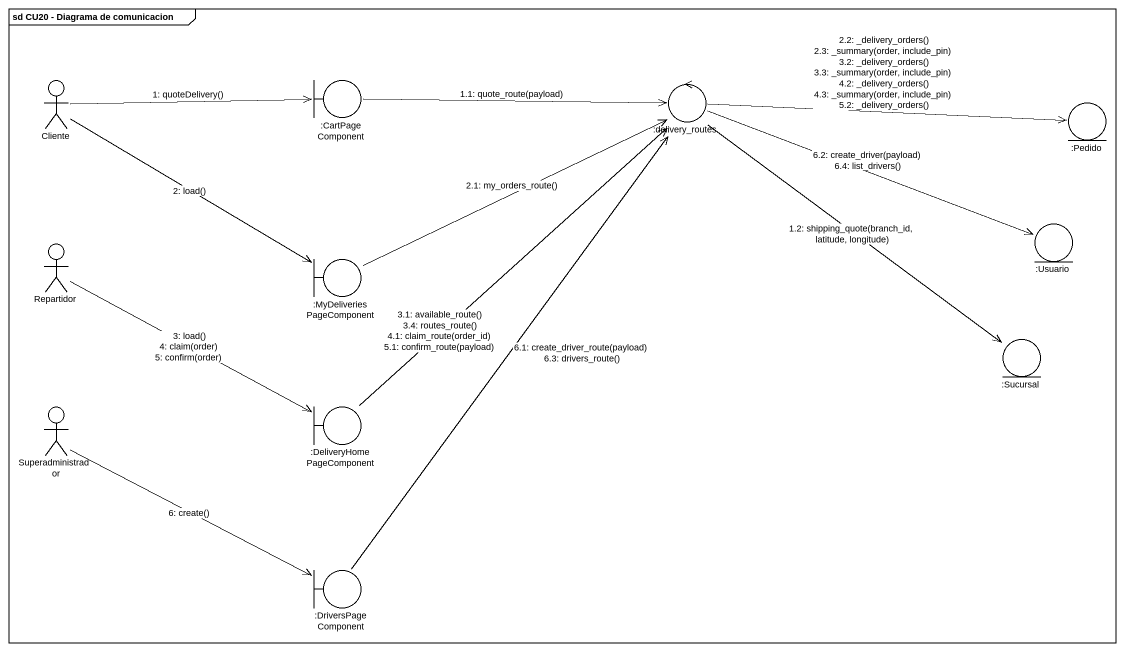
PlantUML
@startuml
mainframe sd CU20 - Diagrama de comunicacion
actor Cliente
boundary ":CartPageComponent" as CartPageComponent
control ":delivery_routes" as delivery_routes
entity ":Pedido" as Pedido
entity ":Usuario" as Usuario
actor Repartidor
boundary ":MyDeliveriesPageComponent" as MyDeliveriesPageComponent
entity ":Sucursal" as Sucursal
actor Superadministrador
boundary ":DeliveryHomePageComponent" as DeliveryHomePageComponent
boundary ":DriversPageComponent" as DriversPageComponent
Cliente -right-> CartPageComponent : 1: quoteDelivery()
CartPageComponent -right-> delivery_routes : 1.1: quote_route(payload)
delivery_routes --> Sucursal : 1.2: shipping_quote(branch_id, latitude, longitude)
Cliente --> MyDeliveriesPageComponent : 2: load()
MyDeliveriesPageComponent -right-> delivery_routes : 2.1: my_orders_route()
delivery_routes -right-> Pedido : 2.2: _delivery_orders()\n2.3: _summary(order, include_pin)\n3.2: _delivery_orders()\n3.3: _summary(order, include_pin)\n4.2: _delivery_orders()\n4.3: _summary(order, include_pin)\n5.2: _delivery_orders()
Repartidor -right-> DeliveryHomePageComponent : 3: load()\n4: claim(order)\n5: confirm(order)
DeliveryHomePageComponent -up-> delivery_routes : 3.1: available_route()\n3.4: routes_route()\n4.1: claim_route(order_id)\n5.1: confirm_route(payload)
Superadministrador -right-> DriversPageComponent : 6: create()
DriversPageComponent -up-> delivery_routes : 6.1: create_driver_route(payload)\n6.3: drivers_route()
delivery_routes -right-> Usuario : 6.2: create_driver(payload)\n6.4: list_drivers()
@enduml
